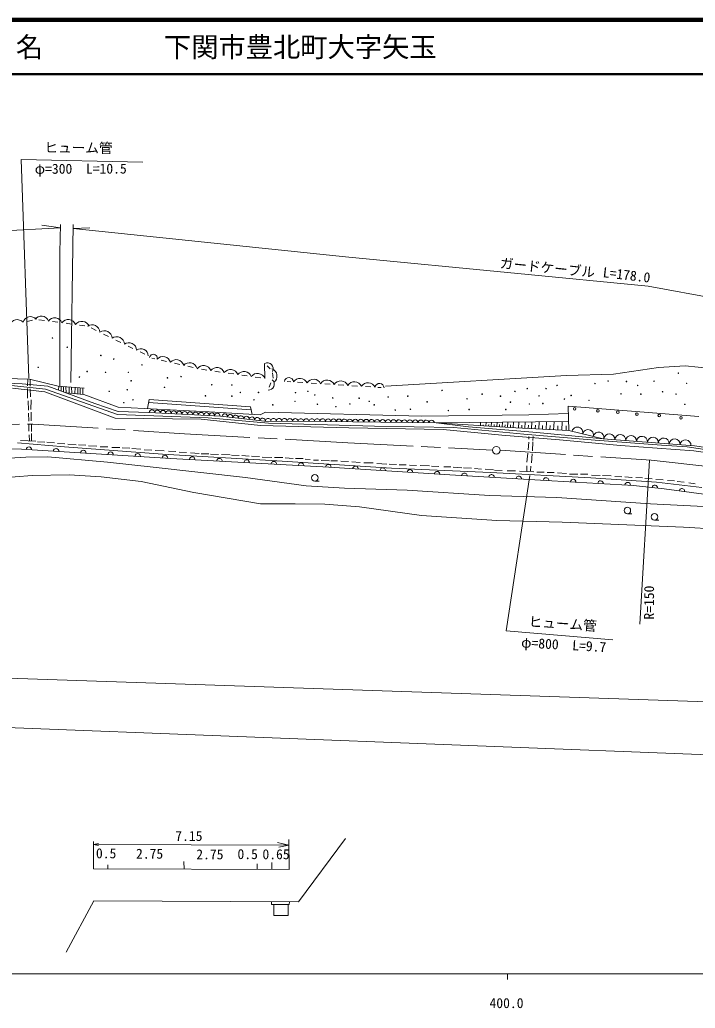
# Model space of a CAD drawing. Units: millimetres, scale not verified. Extents: x 40000 to 680000, y 20000 to 380000.
# Drawn here: x 378586 to 502450, y 198715 to 380000 of the extents above; entities that cross this region are included whole.
import ezdxf
from ezdxf.enums import TextEntityAlignment as Align

# ---------------------------------------------------------------- set-up
doc = ezdxf.new("R2010")
doc.units = ezdxf.units.MM
doc.header["$LTSCALE"] = 1000
doc.linetypes.add('CHAIN', pattern=[18.5, 12, -1.5, 3.5, -1.5])
for name, color, linetype, lineweight in [('M-BGD', 7, 'Continuous', 13), ('M-BMK', 2, 'CHAIN', 13), ('M-BMK-SRVR', 3, 'Continuous', 13), ('M-STR-HTXT', 7, 'Continuous', 13), ('M-TTL', 2, 'Continuous', 140), ('M-TTL-BAND', 7, 'Continuous', 13), ('M-TTL-LINE', 7, 'Continuous', 50), ('M-TTL-TXT', 7, 'Continuous', 50)]:
    doc.layers.add(name, color=color, linetype=linetype, lineweight=lineweight)
doc.styles.add('ＭＳ ゴシック', font='')
doc.styles.get('ＭＳ ゴシック').set_extended_font_data('MS Gothic')

msp = doc.modelspace()

# ---------------------------------------------------------------- linework, layer by layer
at = {"layer": 'M-BGD'}
for p, q in [((379924, 324676), (380899, 324896)), ((382112, 324975), (383104, 324846)), ((384591, 324652), (385583, 324524)), ((387070, 324330), (388062, 324201)), ((389550, 324008), (390541, 323879)), ((391709, 323471), (392606, 323030)), ((393952, 322368), (394850, 321927)), ((396196, 321266), (397094, 320825)), ((398440, 320163), (399337, 319722)), ((400646, 319080), (401492, 318663)), ((402806, 317956), (403362, 317829)), ((404510, 317567), (405485, 317345)), ((406948, 317012), (407923, 316789)), ((409385, 316456), (410360, 316234)), ((411883, 315896), (412873, 315753)), ((414357, 315538), (415347, 315395)), ((423512, 314213), (423459, 316966)), ((423926, 316539), (424490, 315957)), ((487440, 315007), (495738, 316206)), ((495738, 316206), (500583, 316542)), ((500583, 316542), (505379, 316014)), ((375948, 314206), (380385, 314063)), ((380069, 314063), (380021, 312863)), ((380385, 314063), (385637, 312816)), ((380477, 314051), (380477, 312828)), ((416831, 315180), (417821, 315037)), ((419306, 314822), (420295, 314678)), ((421780, 314464), (422770, 314320)), ((424932, 315242), (425081, 314253)), ((427611, 313642), (428270, 313600)), ((445664, 312801), (478855, 314767)), ((478855, 314767), (487440, 315007)), ((383293, 312228), (375930, 313019)), ((376350, 313355), (379012, 313211)), ((383197, 311760), (377225, 312408)), ((379012, 313211), (383761, 312804)), ((380021, 312384), (380021, 310585)), ((380501, 312336), (380548, 310861)), ((396531, 307623), (383293, 312228)), ((383761, 312804), (392358, 309650)), ((385637, 312816), (390399, 312408)), ((385720, 312808), (385704, 312091)), ((386200, 312767), (386192, 311912)), ((386608, 312732), (386600, 311762)), ((387040, 312695), (387083, 311585)), ((387619, 312646), (387629, 311534)), ((388100, 312605), (388119, 311488)), ((388718, 312552), (388710, 311433)), ((389218, 312509), (389252, 311382)), ((389644, 312473), (389644, 311345)), ((390146, 312429), (390137, 311299)), ((424647, 313391), (424338, 312641)), ((429513, 313521), (430511, 313458)), ((432008, 313362), (433006, 313299)), ((434503, 313204), (435501, 313140)), ((436998, 313045), (437996, 312981)), ((439493, 312886), (440491, 312822)), ((441988, 312727), (442985, 312664)), ((444228, 312584), (444887, 312543)), ((380129, 310118), (380165, 308427)), ((380668, 310297), (380644, 308511)), ((396099, 306940), (383197, 311760)), ((390338, 311281), (387084, 311584)), ((390338, 311281), (396645, 308954)), ((401985, 308686), (402342, 310387)), ((402342, 310387), (420880, 309020)), ((392358, 309650), (396603, 308151)), ((396645, 308954), (413336, 308115)), ((402221, 309809), (421009, 308478)), ((420880, 309020), (421217, 307607)), ((479263, 304686), (479120, 309116)), ((479120, 309116), (503105, 307257)), ((380213, 307827), (380225, 306364)), ((380704, 308043), (380692, 306472)), ((411879, 306724), (396099, 306940)), ((413150, 307024), (396531, 307623)), ((396603, 308151), (402275, 307995)), ((415381, 307309), (402275, 307995)), ((422743, 305573), (411879, 306724)), ((424206, 306041), (413150, 307024)), ((413336, 308115), (422641, 307516)), ((423487, 306397), (415381, 307309)), ((422641, 307516), (423625, 308043)), ((434566, 306301), (423487, 306397)), ((423625, 308043), (452307, 307276)), ((452307, 307276), (471924, 307563)), ((471924, 307563), (479163, 307790)), ((380261, 305813), (380261, 304554)), ((380716, 305741), (380716, 304482)), ((438907, 305141), (422743, 305573)), ((443655, 305489), (424206, 306041)), ((454921, 306053), (434566, 306301)), ((456198, 304830), (438907, 305141)), ((458189, 305201), (443655, 305489)), ((454921, 306053), (479211, 306298)), ((454921, 306053), (469550, 305165)), ((460850, 305342), (454921, 306053)), ((467014, 303798), (456198, 304830)), ((471043, 303978), (458189, 305201)), ((473393, 304287), (460850, 305342)), ((462563, 305589), (462566, 305635)), ((463062, 305559), (463097, 306135)), ((463561, 305529), (463572, 305714)), ((464060, 305498), (464099, 306145)), ((464559, 305468), (464579, 305793)), ((465058, 305438), (465102, 306160)), ((465557, 305407), (465580, 305786)), ((466056, 305377), (466104, 306166)), ((466555, 305347), (466580, 305759)), ((467055, 305317), (467107, 306176)), ((467554, 305286), (467581, 305735)), ((468053, 305256), (468109, 306186)), ((468552, 305226), (468581, 305712)), ((469051, 305196), (469112, 306196)), ((469550, 305165), (479263, 304686)), ((470064, 305140), (470117, 306206)), ((470641, 305111), (470669, 305670)), ((471219, 305083), (471275, 306218)), ((471835, 305052), (471865, 305649)), ((472452, 305022), (472512, 306230)), ((473111, 304989), (473142, 305627)), ((473769, 304957), (473833, 306244)), ((474428, 304924), (474462, 305604)), ((475087, 304892), (475154, 306257)), ((475788, 304857), (475823, 305580)), ((476488, 304823), (476560, 306271)), ((477234, 304786), (477272, 305555)), ((477980, 304749), (478055, 306287)), ((478773, 304710), (478813, 305528)), ((485576, 303160), (479263, 304686)), ((378712, 302851), (381506, 302743)), ((380309, 303870), (380348, 302788)), ((380716, 304110), (380742, 302773)), ((477566, 302983), (467014, 303798)), ((484113, 302923), (471043, 303978)), ((471944, 303549), (471920, 303081)), ((472712, 303561), (472676, 302829)), ((485576, 303160), (473393, 304287)), ((488718, 301904), (477566, 302983)), ((496272, 301964), (484113, 302923)), ((502291, 301844), (485576, 303160)), ((386800, 301670), (378167, 302437)), ((381842, 302623), (383197, 302539)), ((383545, 302503), (384972, 302407)), ((385499, 302299), (386854, 302227)), ((404739, 300327), (386800, 301670)), ((387406, 302180), (388905, 302060)), ((389336, 302024), (390715, 301964)), ((391195, 301880), (392730, 301784)), ((393305, 301700), (394732, 301688)), ((395476, 301580), (396939, 301544)), ((397370, 301520), (398797, 301412)), ((399157, 301352), (400788, 301256)), ((401375, 301148), (402814, 301076)), ((403438, 301028), (405045, 300920)), ((471932, 302518), (471836, 301151)), ((472664, 302613), (472628, 300971)), ((502171, 300944), (488718, 301904)), ((500996, 301676), (496272, 301964)), ((505001, 301076), (500996, 301676)), ((509678, 299913), (502171, 300944)), ((508862, 300932), (502291, 301844)), ((370289, 299152), (379690, 299799)), ((379690, 299799), (383743, 299823)), ((383743, 299823), (394678, 298888)), ((425747, 299128), (404739, 300327)), ((405836, 300861), (407179, 300837)), ((407814, 300717), (409145, 300645)), ((409889, 300597), (411484, 300465)), ((411867, 300393), (413258, 300393)), ((413570, 300345), (415057, 300261)), ((415561, 300261), (417143, 300213)), ((417443, 300165), (418810, 300093)), ((419302, 300057), (420657, 299985)), ((421076, 299985), (422539, 299913)), ((423043, 299805), (424806, 299733)), ((425297, 299733), (426808, 299697)), ((446755, 297785), (425747, 299128)), ((427252, 299649), (428751, 299554)), ((429134, 299542), (430561, 299506)), ((430933, 299434), (431844, 299362)), ((432444, 299254), (433367, 299206)), ((433883, 299194), (435370, 299086)), ((471777, 300503), (471573, 298836)), ((472556, 300371), (472412, 298728)), ((394678, 298888), (403048, 297953)), ((403048, 297953), (419979, 296082)), ((435657, 299086), (436821, 299086)), ((437480, 299062), (438871, 298966)), ((439507, 298942), (441029, 298810)), ((441701, 298726), (443380, 298714)), ((443380, 298714), (443296, 298714)), ((444087, 298630), (445898, 298522)), ((446317, 298474), (447648, 298462)), ((464885, 296969), (446755, 297785)), ((448176, 298390), (449435, 298390)), ((450071, 298306), (451318, 298235)), ((452025, 298223), (453692, 298163)), ((454100, 298127), (455443, 298067)), ((456354, 297995), (457613, 297995)), ((458033, 297935), (459639, 297839)), ((459975, 297827), (461426, 297755)), ((461990, 297683), (463261, 297599)), ((463932, 297575), (465431, 297479)), ((465671, 297407), (467050, 297359)), ((471597, 298213), (471549, 297194)), ((472328, 298141), (472244, 297265)), ((380889, 296442), (372159, 295698)), ((387628, 296538), (380889, 296442)), ((393503, 296178), (387628, 296538)), ((400842, 295339), (393503, 296178)), ((419979, 296082), (431131, 294547)), ((483304, 295962), (464885, 296969)), ((467973, 297287), (469520, 297299)), ((470215, 297227), (472829, 297083)), ((473393, 297023), (474724, 297023)), ((475312, 296987), (476559, 296939)), ((477206, 296915), (478837, 296772)), ((479413, 296688), (480911, 296652)), ((481439, 296652), (482734, 296652)), ((495343, 295195), (483304, 295962)), ((483441, 296508), (485000, 296436)), ((485444, 296388), (487063, 296328)), ((487698, 296220), (488993, 296160)), ((489521, 296148), (490900, 296064)), ((490900, 296064), (490840, 296040)), ((491559, 296064), (492770, 296016)), ((493202, 295896), (494581, 295824)), ((495241, 295686), (496590, 295638)), ((497381, 295519), (498640, 295435)), ((410482, 293300), (400842, 295339)), ((431131, 294547), (438158, 294092)), ((432690, 295398), (433490, 295398)), ((438158, 294092), (449621, 293732)), ((449621, 293732), (464730, 292773)), ((503688, 294236), (495343, 295195)), ((499168, 295345), (500421, 295177)), ((501260, 295063), (502435, 294907)), ((422761, 291238), (410482, 293300)), ((464730, 292773), (477080, 292413)), ((477080, 292413), (494227, 291214)), ((429068, 291214), (422761, 291238)), ((434512, 291190), (429068, 291214)), ((440892, 290686), (434512, 291190)), ((452283, 289079), (440892, 290686)), ((494227, 291214), (508161, 290494)), ((466073, 288168), (452283, 289079)), ((490007, 289403), (490807, 289403)), ((478040, 287880), (466073, 288168)), ((500271, 286969), (478040, 287880)), ((494995, 288228), (495795, 288228)), ((507274, 286537), (500271, 286969))]:
    msp.add_line(p, q, dxfattribs=at)
msp.add_lwpolyline([(547671, 281645), (533977, 286657), (523905, 289223), (511818, 291957), (496781, 293972), (491146, 294595), (476181, 295459), (457475, 296514), (435268, 297953), (406298, 299560), (378910, 301238), (373035, 301406), (367327, 301094), (360348, 300375), (352818, 299056), (336702, 295099), (325766, 292557), (312312, 289199)], dxfattribs=at)
for centre, radius in [((384582, 321640), 51.7), ((387295, 319945), 51.7), ((393448, 318443), 51.7), ((395821, 317765), 51.7), ((381966, 316263), 51.7), ((390929, 315488), 51.7), ((401005, 316699), 51.7), ((389524, 314471), 51.7), ((394320, 315343), 51.7), ((398486, 315343), 51.7), ((399019, 313792), 51.7), ((405656, 314325), 51.7), ((408175, 314568), 51.7), ((486477, 313752), 51.7), ((489839, 313655), 51.7), ((494881, 313703), 51.7), ((499347, 315192), 51.7), ((394998, 311855), 51.7), ((398292, 312145), 51.7), ((405123, 312581), 51.7), ((413794, 313066), 51.7), ((417476, 313017), 51.7), ((431428, 311855), 51.7), ((456030, 312023), 51.7), ((469381, 311831), 51.7), ((471638, 312359), 51.7), ((475095, 312359), 51.7), ((477112, 312935), 51.7), ((484076, 313271), 51.7), ((491904, 312935), 51.7), ((496466, 311783), 51.7), ((500884, 313319), 51.7), ((399358, 310304), 51.7), ((412632, 311031), 51.7), ((417476, 310983), 51.7), ((419026, 311661), 51.7), ((421545, 310304), 51.7), ((422369, 311661), 51.7), ((429054, 310014), 51.7), ((429151, 311612), 51.7), ((432688, 311176), 51.7), ((435982, 310644), 51.7), ((440826, 310595), 51.7), ((442667, 310014), 51.7), ((446137, 310822), 51.7), ((449739, 310966), 51.7), ((460592, 310486), 51.7), ((463378, 311350), 51.7), ((466739, 310966), 51.7), ((473799, 311014), 51.7), ((478457, 310438), 51.7), ((479706, 311110), 51.7), ((482971, 310198), 51.7), ((488830, 311398), 51.7), ((492480, 311350), 51.7), ((498915, 311350), 51.7), ((397662, 309772), 51.7), ((424985, 309384), 51.7), ((433172, 309481), 51.7), ((436563, 309045), 51.7), ((439131, 309529), 51.7), ((443588, 309384), 51.7), ((447434, 308421), 51.7), ((450219, 308565), 51.7), ((453293, 309910), 51.7), ((457183, 308325), 51.7), ((460977, 308517), 51.7), ((467700, 308517), 51.7), ((468564, 309862), 51.7), ((472022, 309525), 51.7), ((474519, 309621), 51.7), ((480343, 308637), 240), ((484612, 308277), 240), ((488257, 308037), 240), ((500548, 309477), 51.7), ((491759, 307677), 240), ((495860, 307438), 240), ((499841, 306982), 240), ((432690, 295998), 600), ((490007, 290003), 600), ((494995, 288828), 600)]:
    msp.add_circle(centre, radius, dxfattribs=at)
for centre, radius, start, end in [((378120, 323586), 1417, 40.77522, 164.63024), ((380558, 324135), 1417, 40.77522, 164.63024), ((382522, 324249), 1417, 20.66557, 144.5206), ((385001, 323927), 1417, 20.66557, 144.5206), ((387480, 323605), 1417, 20.66557, 144.5206), ((389960, 323282), 1417, 20.66557, 144.5206), ((391863, 322652), 1417, 1.90394, 125.75897), ((394107, 321550), 1417, 1.90394, 125.75897), ((396351, 320447), 1417, 1.90394, 125.75897), ((398595, 319345), 1417, 1.90394, 125.75897), ((400825, 318376), 1302, 358.92666, 128.73625), ((403092, 317928), 714, 344.25911, 170.05539), ((404849, 316806), 1417, 15.22973, 139.08476), ((407287, 316251), 1417, 15.22973, 139.08476), ((409724, 315695), 1417, 15.22973, 139.08476), ((412282, 315165), 1417, 19.83687, 143.69189), ((414757, 314807), 1417, 19.83687, 143.69189), ((417231, 314448), 1417, 19.83687, 143.69189), ((419705, 314090), 1417, 19.83687, 143.69189), ((423985, 316032), 1061, 331.15416, 117.08303), ((424347, 314648), 1417, 306.68814, 70.54316), ((422179, 313732), 1417, 19.83687, 143.69189), ((424205, 313134), 1061, 264.65543, 50.5843), ((427936, 313543), 829, 1.81892, 170.89596), ((429969, 312824), 1417, 24.42993, 148.28495), ((432464, 312665), 1417, 24.42993, 148.28495), ((434959, 312507), 1417, 24.42993, 148.28495), ((437454, 312348), 1417, 24.42993, 148.28495), ((439949, 312189), 1417, 24.42993, 148.28495), ((442444, 312030), 1417, 24.42993, 148.28495), ((444552, 312485), 829, 1.81892, 170.89596), ((402836, 307966), 500, 357.00166, 177.00166), ((403835, 307913), 500, 357.00166, 177.00166), ((404833, 307861), 500, 357.00166, 177.00166), ((405832, 307809), 500, 357.00166, 177.00166), ((406830, 307757), 500, 357.00166, 177.00166), ((407829, 307704), 500, 357.00166, 177.00166), ((408828, 307652), 500, 357.00166, 177.00166), ((409826, 307600), 500, 357.00166, 177.00166), ((410825, 307547), 500, 357.00166, 177.00166), ((411824, 307495), 500, 357.00166, 177.00166), ((412822, 307443), 500, 357.00166, 177.00166), ((413821, 307390), 500, 357.00166, 177.00166), ((414819, 307338), 500, 357.00166, 177.00166), ((416172, 307220), 500, 353.5854, 173.5854), ((417166, 307108), 500, 353.5854, 173.5854), ((418160, 306996), 500, 353.5854, 173.5854), ((419154, 306885), 500, 353.5854, 173.5854), ((420147, 306773), 500, 353.5854, 173.5854), ((421141, 306661), 500, 353.5854, 173.5854), ((422135, 306549), 500, 353.5854, 173.5854), ((423128, 306438), 500, 355.16326, 173.65874), ((424126, 306392), 500, 359.50395, 179.50395), ((425126, 306383), 500, 359.50395, 179.50395), ((426126, 306375), 500, 359.50395, 179.50395), ((427126, 306366), 500, 359.50395, 179.50395), ((428126, 306357), 500, 359.50395, 179.50395), ((429126, 306349), 500, 359.50395, 179.50395), ((430126, 306340), 500, 359.50395, 179.50395), ((431126, 306331), 500, 359.50395, 179.50395), ((432126, 306323), 500, 359.50395, 179.50395), ((433126, 306314), 500, 359.50395, 179.50395), ((434126, 306305), 500, 359.47953, 179.50402), ((435126, 306295), 500, 359.29966, 179.29966), ((436126, 306282), 500, 359.29966, 179.29966), ((437126, 306270), 500, 359.29966, 179.29966), ((438126, 306258), 500, 359.29966, 179.29966), ((439126, 306246), 500, 359.29966, 179.29966), ((440125, 306233), 500, 359.29966, 179.29966), ((441125, 306221), 500, 359.29966, 179.29966), ((442125, 306209), 500, 359.29966, 179.29966), ((443125, 306197), 500, 359.29966, 179.29966), ((444125, 306185), 500, 359.29966, 179.29966), ((445125, 306172), 500, 359.29966, 179.29966), ((446125, 306160), 500, 359.29966, 179.29966), ((447125, 306148), 500, 359.29966, 179.29966), ((448125, 306136), 500, 359.29966, 179.29966), ((449125, 306123), 500, 359.29966, 179.29966), ((450125, 306111), 500, 359.29966, 179.29966), ((451125, 306099), 500, 359.29966, 179.29966), ((452125, 306087), 500, 359.29966, 179.29966), ((453124, 306075), 500, 359.29966, 179.29966), ((454124, 306062), 500, 359.29966, 179.29966), ((480848, 304302), 1000, 346.41272, 166.41272), ((482792, 303833), 1000, 346.41272, 166.41272), ((484736, 303365), 999, 347.50615, 166.55129), ((486708, 303071), 1000, 355.49837, 175.49837), ((488702, 302914), 1000, 355.49837, 175.49837), ((490696, 302757), 1000, 355.49837, 175.49837), ((492690, 302600), 1000, 355.49837, 175.49837), ((494684, 302443), 1000, 355.49837, 175.49837), ((496678, 302286), 1000, 355.49837, 175.49837), ((498671, 302129), 1000, 355.49837, 175.49837), ((500665, 301972), 1000, 355.49837, 175.49837), ((380257, 301156), 500, 356.49239, 176.49239), ((385248, 300850), 500, 356.49239, 176.49239), ((390238, 300544), 500, 356.49239, 176.49239), ((395229, 300238), 500, 356.49239, 176.49239), ((400220, 299932), 500, 356.49239, 176.49239), ((405210, 299626), 500, 356.49239, 176.49239), ((410202, 299343), 500, 356.82542, 176.82542), ((415195, 299066), 500, 356.82542, 176.82542), ((420187, 298789), 500, 356.82542, 176.82542), ((425179, 298512), 500, 356.82542, 176.82542), ((430172, 298235), 500, 356.82542, 176.82542), ((435164, 297958), 500, 356.40323, 176.82567), ((440154, 297636), 500, 356.29271, 176.29271), ((445143, 297313), 500, 356.29271, 176.29271), ((450133, 296990), 500, 356.29271, 176.29271), ((455122, 296666), 500, 356.29271, 176.29271), ((460113, 296365), 500, 356.77135, 176.77135), ((465105, 296083), 500, 356.77135, 176.77135), ((470097, 295802), 500, 356.77135, 176.77135), ((475089, 295520), 500, 356.77135, 176.77135), ((480081, 295234), 500, 356.69813, 176.69813), ((485073, 294946), 500, 356.69813, 176.69813), ((490064, 294658), 500, 356.69813, 176.69813), ((495039, 294165), 500, 353.68657, 173.68657), ((499999, 293541), 500, 352.36945, 172.36945)]:
    msp.add_arc(centre, radius, start, end, dxfattribs=at)
at = {"layer": 'M-BMK'}
for p, q in [((366528, 305670), (380961, 305862)), ((380961, 305862), (408804, 304064)), ((408804, 304064), (438733, 302433)), ((438733, 302433), (465277, 301042)), ((466677, 301042), (494371, 299219)), ((494371, 299219), (505835, 297948))]:
    msp.add_line(p, q, dxfattribs=at)
at = {"layer": 'M-BMK-SRVR'}
msp.add_circle((465977, 301042), 700, dxfattribs=at)
at = {"layer": 'M-STR-HTXT'}
for p, q in [((380253, 314268), (378814, 354366)), ((378814, 354366), (401141, 353910)), ((371332, 341032), (386039, 341852)), ((386039, 341852), (382627, 342327)), ((386057, 342471), (385913, 337339)), ((388407, 342471), (387927, 313501)), ((388395, 341725), (391453, 341847)), ((388395, 341725), (438289, 336523)), ((385913, 337339), (385913, 312829)), ((438289, 336523), (469946, 333453)), ((469946, 333453), (493832, 331151)), ((493832, 331151), (519540, 326355)), ((492309, 269146), (494083, 299219)), ((472116, 296437), (467751, 267947)), ((467751, 267947), (487369, 266268)), ((536857, 253778), (368843, 259532)), ((369641, 250482), (549828, 243393)), ((392089, 229297), (392137, 224261)), ((392095, 228721), (393010, 228931)), ((392095, 228721), (427927, 228627)), ((392095, 228721), (393010, 228541)), ((427927, 228627), (425829, 229087)), ((427927, 228627), (426069, 228248)), ((427966, 224165), (427918, 229681)), ((429687, 218211), (438320, 229819)), ((394718, 225016), (394718, 224254)), ((408688, 225604), (408710, 224216)), ((422118, 225196), (422136, 224180)), ((424780, 225412), (424780, 224173)), ((392137, 224261), (427966, 224165)), ((387095, 209002), (392179, 218403)), ((392179, 218403), (429687, 218211)), ((424738, 218237), (424729, 217720)), ((424729, 217720), (428014, 217714)), ((425172, 217719), (425154, 215735)), ((427792, 215729), (427809, 217714)), ((428014, 217714), (428023, 218220)), ((425154, 215735), (427792, 215729))]:
    msp.add_line(p, q, dxfattribs=at)
at = {"layer": 'M-TTL'}
msp.add_line((680000, 380000), (40000, 380000), dxfattribs=at)
at = {"layer": 'M-TTL-BAND'}
for p, q in [((40000, 205000), (579000, 205000)), ((468000, 205000), (468000, 204000))]:
    msp.add_line(p, q, dxfattribs=at)
at = {"layer": 'M-TTL-LINE'}
msp.add_line((40000, 370000), (680000, 370000), dxfattribs=at)

# ---------------------------------------------------------------- texts
at = {"layer": 'M-STR-HTXT', "style": 'ＭＳ ゴシック'}
for s, rotation, p in [('ヒューム管', 359.398, (389342, 355061)), ('φ=300\u3000L=10.5', 0.165, (389772, 351224)), ('R=150', 89.904, (495444, 273103)), ('ヒューム管', 356.01, (478054, 267774)), ('φ=800\u3000L=9.7', 356.777, (478255, 263918))]:
    msp.add_text(s, height=1833, rotation=rotation, dxfattribs=at).set_placement(p, align=Align.BOTTOM_CENTER)
for s, rotation, p in [('ガードケーブル', 354.231, (466497, 333958)), ('L=178.0', 353.336, (485367, 332257))]:
    msp.add_text(s, height=1833, rotation=rotation, dxfattribs=at).set_placement(p, align=Align.BOTTOM_LEFT)
for s, p in [('7.15', (409602, 228844)), ('2.75', (402393, 225592)), ('2.75', (413448, 225472)), ('0.5', (420379, 225520)), ('0.65', (425583, 225496))]:
    msp.add_text(s, height=1833, dxfattribs=at).set_placement(p, align=Align.BOTTOM_CENTER)
msp.add_text('0.5', height=1833, dxfattribs=at).set_placement((392555, 225664), align=Align.BOTTOM_LEFT)
at = {"layer": 'M-TTL-BAND', "style": 'ＭＳ ゴシック'}
msp.add_text('400.0', height=1833, dxfattribs=at).set_placement((467844, 198195), align=Align.BOTTOM_CENTER)
at = {"layer": 'M-TTL-TXT', "style": 'ＭＳ ゴシック'}
for s, p in [('地 名', (370380, 375000)), ('下関市豊北町大字矢玉', (405024, 375000))]:
    msp.add_text(s, height=3666, dxfattribs=at).set_placement(p, align=Align.MIDDLE_LEFT)

doc.saveas('drawing.dxf')
